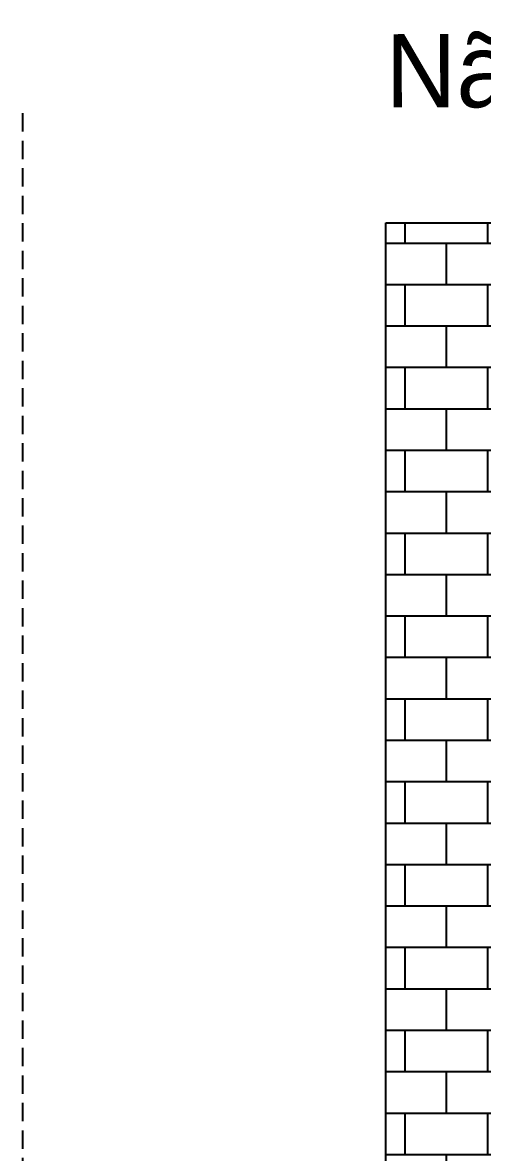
# Model space of a CAD drawing. Header units: metres. Extents: x 2442 to 5008, y 1070 to 2228.
# Drawn here: x 2458.27 to 2464.55, y 1113.94 to 1129.35 of the extents above; entities that cross this region are included whole.
import ezdxf

# ---------------------------------------------------------------- set-up
doc = ezdxf.new("R2010")
doc.units = ezdxf.units.M
doc.linetypes.add('DASHED2', pattern=[0.375, 0.25, -0.125])
doc.linetypes.add('HIDDEN2', pattern=[0.1875, 0.125, -0.0625])
doc.layers.add('ARQ_TOMADAS', color=30, linetype='Continuous')
doc.layers.add('muro', color=50, linetype='Continuous')
doc.styles.add('LOGO 02', font='')
doc.styles.get('LOGO 02').set_extended_font_data('Bella Donna')

msp = doc.modelspace()

# ---------------------------------------------------------------- hatches: boundary and pattern name
at = {"layer": 'muro', "true_color": 0xf1eb1f}
h = msp.add_hatch(dxfattribs=at)
h.set_pattern_fill('BRICK', color=2, scale=0.089, style=0)
h.paths.add_polyline_path([(2463.228, 1126.62), (2524.663, 1126.62), (2524.663, 1088.129), (2463.228, 1088.129)])
h.paths.add_polyline_path([(2464.728, 1124.746), (2522.788, 1124.746), (2522.788, 1089.628), (2464.728, 1089.628)], flags=16)

# ---------------------------------------------------------------- linework, layer by layer
at = {"layer": 'muro', "linetype": 'DASHED2'}
msp.add_line((2458.272, 1128.114), (2458.272, 1087.342), dxfattribs=at)
at = {"layer": 'muro'}
msp.add_lwpolyline([(2463.228, 1126.62), (2524.663, 1126.62), (2524.663, 1088.129), (2463.228, 1088.129)], close=True, dxfattribs=at)

# ---------------------------------------------------------------- texts
at = {"layer": 'ARQ_TOMADAS', "color": 1, "linetype": 'HIDDEN2', "lineweight": -3, "style": 'LOGO 02'}
msp.add_text('Não foi especificada a potência e qual circuito pertence a cada tomada: TUE e TUG. ', height=1, rotation=0.1464, dxfattribs=at).set_placement((2463.226, 1128.193))

doc.saveas('drawing.dxf')
